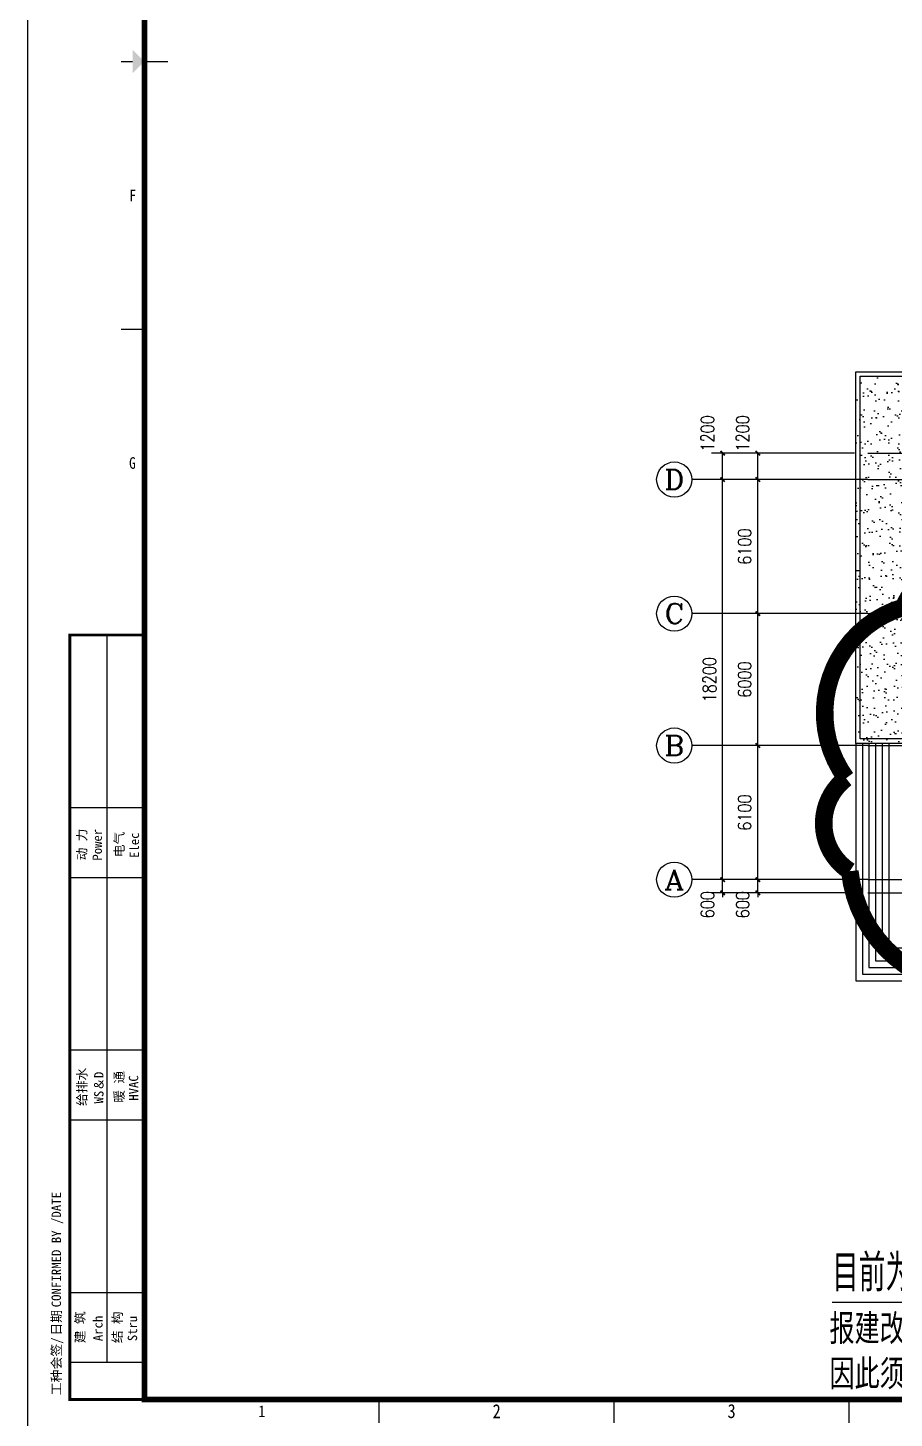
# Model space of a CAD drawing. Extents: x 122060 to 300410, y -425997 to -174060.
# Drawn here: x 122060 to 161464, y -298756 to -235507 of the extents above; entities that cross this region are included whole.
import ezdxf
from ezdxf.enums import TextEntityAlignment as Align

# ---------------------------------------------------------------- set-up
doc = ezdxf.new("R2010")
doc.units = 0
doc.header["$LTSCALE"] = 1000
doc.header["$MEASUREMENT"] = 0
doc.linetypes.add('DOTE', pattern=[2.42, 2, -0.2, 0.02, -0.2])
doc.layers.get('0').update_dxf_attribs({"linetype": 'CONTINUOUS'})
doc.layers.get('Defpoints').update_dxf_attribs({"linetype": 'CONTINUOUS'})
for name, color, linetype in [('AXIS', 3, 'CONTINUOUS'), ('AXIS_TEXT', 7, 'CONTINUOUS'), ('DIM_LEAD', 3, 'CONTINUOUS'), ('DOTE', 1, 'CONTINUOUS'), ('STAIR', 2, 'CONTINUOUS'), ('图框', 255, 'CONTINUOUS'), ('平面填充', 251, 'CONTINUOUS')]:
    doc.layers.add(name, color=color, linetype=linetype)
doc.layers.add('PUB_TEXT', color=7, linetype='CONTINUOUS', lineweight=0)
doc.styles.add('_TCH_AXIS', font='COMPLEX', dxfattribs={"bigfont": 'GBCBIG'})
doc.styles.add('_TCH_DIM', font='SIMPLEX', dxfattribs={"bigfont": 'GBCBIG'})
doc.styles.add('COMPLEX', font='COMPLEX')
doc.styles.add('dim_font', font='SIMPLEX.shx', dxfattribs={"width": 0.8})
doc.styles.add('TKZ1', font='SIMHEI.TTF', dxfattribs={"width": 0.7})
doc.styles.add('图签栏', font='SimSun.ttf')
doc.styles.add('长仿宋', font='SimSun.ttf', dxfattribs={"width": 0.7, "height": 5})
doc.dimstyles.new('DIMN200', dxfattribs={"dimscale": 2, "dimtxt": 300, "dimasz": 100, "dimexe": 250, "dimexo": 300, "dimgap": 150, "dimtad": 1, "dimdec": 0, "dimzin": 0, "dimdsep": 46, "dimtxsty": 'dim_font', "dimblk": 'ARCHTICK', "dimcen": 0.09, "dimclrt": 7, "dimazin": 2, "dimtfac": 1, "dimtdec": 0, "dimtix": 1, "dimtmove": 2, "dimatfit": 3, "dimfxl": 0, "dimtolj": 1, "dimtzin": 0, "dimarcsym": 0})

# ---------------------------------------------------------------- blocks, each defined once
blk = doc.blocks.new('图框2')
at = {"layer": '图框', "color": 0}
for p, q in [((0, 0), (0, 59400)), ((2500, 29700), (3000, 29700)), ((2000, 23960), (2500, 23960)), ((900, 17400), (2500, 17400)), ((900, 17400), (2500, 17400)), ((1700, 1800), (1700, 17400)), ((900, 13700), (2500, 13700)), ((900, 12200), (2500, 12200)), ((900, 8500), (2500, 8500)), ((900, 7000), (2500, 7000)), ((900, 3300), (2500, 3300)), ((900, 1800), (2500, 1800)), ((7538, 500), (7538, 1000)), ((12575, 500), (12575, 1000)), ((17612, 500), (17612, 1000))]:
    blk.add_line(p, q, dxfattribs=at)
at = {"layer": '图框', "color": 0, "const_width": 120}
blk.add_lwpolyline([(83100, 58400), (2500, 58400), (2500, 1000), (83100, 1000)], close=True, dxfattribs=at)
at = {"layer": '图框', "color": 0}
for points, const_width in [([(2250, 29700), (2000, 29700)], 30), ([(2500, 1000), (900, 1000), (900, 17400), (2500, 17400)], 60)]:
    blk.add_lwpolyline(points, dxfattribs=dict(at, const_width=const_width))
blk.add_solid([(2250, 29450), (2250, 29950), (2500, 29700)], dxfattribs=at)
at = {"layer": '图框', "color": 0, "style": 'TKZ1', "width": 0.85}
for s, height, p in [('F', 250, (2250, 26830)), ('G', 250, (2244, 21090)), ('2', 300, (10056, 750)), ('3', 300, (15094, 750)), ('1', 250, (5019, 750))]:
    blk.add_text(s, height=height, dxfattribs=at).set_placement(p, align=Align.MIDDLE)
at = {"layer": '图框', "color": 0, "style": '图签栏'}
for s, p in [('动 力', (1156, 12907)), ('电气', (1956, 12907)), ('给排水', (1156, 7707)), ('暖 通', (1956, 7707)), ('建 筑', (1116, 2550)), ('结 构', (1916, 2550))]:
    blk.add_text(s, height=200, rotation=90, dxfattribs=at).set_placement(p, align=Align.MIDDLE)
for s, height, p in [('Power', 200, (1588, 12561)), ('Elec', 200, (2385, 12619)), ('WS＆D', 200, (1623, 7351)), ('HVAC', 200, (2368, 7411)), ('CONFIRMED BY /DATE', 202.02, (712, 2979)), ('日期', 202, (713, 2372)), ('Arch', 200, (1602, 2253)), ('Stru', 200, (2344, 2253)), ('工种会签/', 202, (714, 1094))]:
    blk.add_text(s, height=height, rotation=90, dxfattribs=at).set_placement(p)
blk = doc.blocks.new('_ArchTick')
at = {"color": 0, "linetype": 'ByBlock', "const_width": 0.4}
blk.add_lwpolyline([(-0.5, -0.5), (0.5, 0.5)], dxfattribs=at)
blk = doc.blocks.new('*D183')
at = {"layer": 'AXIS', "color": 0, "lineweight": -2}
for p, q in [((159661, -274257), (154761, -274257)), ((155261, -274257), (155261, -274057)), ((155261, -274857), (155261, -274257)), ((159661, -274857), (154761, -274857)), ((155261, -274857), (155261, -275057))]:
    blk.add_line(p, q, dxfattribs=at)
at = {"layer": 'Defpoints', "color": 0}
for p in [(155261, -274257), (160261, -274257), (160261, -274857)]:
    blk.add_point(p, dxfattribs=at)
at = {"layer": 'AXIS', "color": 0, "lineweight": -2, "xscale": 200, "yscale": 200, "zscale": 200}
for p, rotation in [((155261, -274257), 270), ((155261, -274857), 90)]:
    blk.add_blockref('_ArchTick', p, dxfattribs=dict(at, rotation=rotation))
at = {"layer": 'AXIS', "color": 7, "insert": (154571, -275397), "char_height": 600, "attachment_point": 5, "rotation": 90, "style": 'dim_font'}
blk.add_mtext('\\A1;600', dxfattribs=at)
blk = doc.blocks.new('*D184')
at = {"layer": 'AXIS', "color": 0, "lineweight": -2}
for p, q in [((159661, -268157), (154761, -268157)), ((155261, -274257), (155261, -268157)), ((159661, -274257), (154761, -274257))]:
    blk.add_line(p, q, dxfattribs=at)
at = {"layer": 'Defpoints', "color": 0}
for p in [(155261, -268157), (160261, -268157), (160261, -274257)]:
    blk.add_point(p, dxfattribs=at)
at = {"layer": 'AXIS', "color": 0, "lineweight": -2, "xscale": 200, "yscale": 200, "zscale": 200}
for p, rotation in [((155261, -268157), 90), ((155261, -274257), 270)]:
    blk.add_blockref('_ArchTick', p, dxfattribs=dict(at, rotation=rotation))
at = {"layer": 'AXIS', "color": 7, "insert": (154661, -271207), "char_height": 600, "attachment_point": 5, "rotation": 90, "style": 'dim_font'}
blk.add_mtext('\\A1;6100', dxfattribs=at)
blk = doc.blocks.new('*D185')
at = {"layer": 'AXIS', "color": 0, "lineweight": -2}
for p, q in [((159661, -262157), (154761, -262157)), ((155261, -268157), (155261, -262157)), ((159661, -268157), (154761, -268157))]:
    blk.add_line(p, q, dxfattribs=at)
at = {"layer": 'Defpoints', "color": 0}
for p in [(155261, -262157), (160261, -262157), (160261, -268157)]:
    blk.add_point(p, dxfattribs=at)
at = {"layer": 'AXIS', "color": 0, "lineweight": -2, "xscale": 200, "yscale": 200, "zscale": 200}
for p, rotation in [((155261, -262157), 90), ((155261, -268157), 270)]:
    blk.add_blockref('_ArchTick', p, dxfattribs=dict(at, rotation=rotation))
at = {"layer": 'AXIS', "color": 7, "insert": (154661, -265157), "char_height": 600, "attachment_point": 5, "rotation": 90, "style": 'dim_font'}
blk.add_mtext('\\A1;6000', dxfattribs=at)
blk = doc.blocks.new('*D186')
at = {"layer": 'AXIS', "color": 0, "lineweight": -2}
for p, q in [((159661, -256057), (154761, -256057)), ((155261, -262157), (155261, -256057)), ((159661, -262157), (154761, -262157))]:
    blk.add_line(p, q, dxfattribs=at)
at = {"layer": 'Defpoints', "color": 0}
for p in [(155261, -256057), (160261, -256057), (160261, -262157)]:
    blk.add_point(p, dxfattribs=at)
at = {"layer": 'AXIS', "color": 0, "lineweight": -2, "xscale": 200, "yscale": 200, "zscale": 200}
for p, rotation in [((155261, -256057), 90), ((155261, -262157), 270)]:
    blk.add_blockref('_ArchTick', p, dxfattribs=dict(at, rotation=rotation))
at = {"layer": 'AXIS', "color": 7, "insert": (154661, -259107), "char_height": 600, "attachment_point": 5, "rotation": 90, "style": 'dim_font'}
blk.add_mtext('\\A1;6100', dxfattribs=at)
blk = doc.blocks.new('*D187')
at = {"layer": 'AXIS', "color": 0, "lineweight": -2}
for p, q in [((159661, -254857), (154761, -254857)), ((155261, -256057), (155261, -254857)), ((159661, -256057), (154761, -256057))]:
    blk.add_line(p, q, dxfattribs=at)
at = {"layer": 'Defpoints', "color": 0}
for p in [(155261, -254857), (160261, -254857), (160261, -256057)]:
    blk.add_point(p, dxfattribs=at)
at = {"layer": 'AXIS', "color": 0, "lineweight": -2, "xscale": 200, "yscale": 200, "zscale": 200}
for p, rotation in [((155261, -254857), 90), ((155261, -256057), 270)]:
    blk.add_blockref('_ArchTick', p, dxfattribs=dict(at, rotation=rotation))
at = {"layer": 'AXIS', "color": 7, "insert": (154571, -253957), "char_height": 600, "attachment_point": 5, "rotation": 90, "style": 'dim_font'}
blk.add_mtext('\\A1;1200', dxfattribs=at)
blk = doc.blocks.new('*D188')
at = {"layer": 'AXIS', "color": 0, "lineweight": -2}
for p, q in [((159661, -274257), (153161, -274257)), ((153661, -274257), (153661, -274057)), ((153661, -274857), (153661, -274257)), ((159661, -274857), (153161, -274857)), ((153661, -274857), (153661, -275057))]:
    blk.add_line(p, q, dxfattribs=at)
at = {"layer": 'Defpoints', "color": 0}
for p in [(153661, -274257), (160261, -274257), (160261, -274857)]:
    blk.add_point(p, dxfattribs=at)
at = {"layer": 'AXIS', "color": 0, "lineweight": -2, "xscale": 200, "yscale": 200, "zscale": 200}
for p, rotation in [((153661, -274257), 270), ((153661, -274857), 90)]:
    blk.add_blockref('_ArchTick', p, dxfattribs=dict(at, rotation=rotation))
at = {"layer": 'AXIS', "color": 7, "insert": (152971, -275397), "char_height": 600, "attachment_point": 5, "rotation": 90, "style": 'dim_font'}
blk.add_mtext('\\A1;600', dxfattribs=at)
blk = doc.blocks.new('*D189')
at = {"layer": 'AXIS', "color": 0, "lineweight": -2}
for p, q in [((159661, -256057), (153161, -256057)), ((153661, -274257), (153661, -256057)), ((159661, -274257), (153161, -274257))]:
    blk.add_line(p, q, dxfattribs=at)
at = {"layer": 'Defpoints', "color": 0}
for p in [(153661, -256057), (160261, -256057), (160261, -274257)]:
    blk.add_point(p, dxfattribs=at)
at = {"layer": 'AXIS', "color": 0, "lineweight": -2, "xscale": 200, "yscale": 200, "zscale": 200}
for p, rotation in [((153661, -256057), 90), ((153661, -274257), 270)]:
    blk.add_blockref('_ArchTick', p, dxfattribs=dict(at, rotation=rotation))
at = {"layer": 'AXIS', "color": 7, "insert": (153061, -265157), "char_height": 600, "attachment_point": 5, "rotation": 90, "style": 'dim_font'}
blk.add_mtext('\\A1;18200', dxfattribs=at)
blk = doc.blocks.new('*D190')
at = {"layer": 'AXIS', "color": 0, "lineweight": -2}
for p, q in [((159661, -254857), (153161, -254857)), ((153661, -256057), (153661, -254857)), ((159661, -256057), (153161, -256057))]:
    blk.add_line(p, q, dxfattribs=at)
at = {"layer": 'Defpoints', "color": 0}
for p in [(153661, -254857), (160261, -254857), (160261, -256057)]:
    blk.add_point(p, dxfattribs=at)
at = {"layer": 'AXIS', "color": 0, "lineweight": -2, "xscale": 200, "yscale": 200, "zscale": 200}
for p, rotation in [((153661, -254857), 90), ((153661, -256057), 270)]:
    blk.add_blockref('_ArchTick', p, dxfattribs=dict(at, rotation=rotation))
at = {"layer": 'AXIS', "color": 7, "insert": (152971, -253957), "char_height": 600, "attachment_point": 5, "rotation": 90, "style": 'dim_font'}
blk.add_mtext('\\A1;1200', dxfattribs=at)
blk = doc.blocks.new('_AXISO')
blk.add_circle((0, 0), 0.5)
at = {"layer": 'AXIS_TEXT', "style": 'COMPLEX', "width": 1.041667}
blk.add_attdef('A', text='', height=0.56, dxfattribs=at).set_placement((-0.25, -0.28), (0.25, -0.28), align=Align.FIT)

msp = doc.modelspace()

# ---------------------------------------------------------------- hatches: boundary and pattern name
at = {"layer": '平面填充'}
h = msp.add_hatch(dxfattribs=at)
h.set_pattern_fill('粉刷', color=94, scale=200, style=0)
h.set_pattern_definition([(37.5, (-293122.33, -200), (-25.19734, 770.7295), [0, -608, 0, -680, 0, -650]), (7.5, (-293122.3, -200), (707.9107, 1128.8584), [0, -328, 0, -548, 0, -210]), (327.5, (-293614.3, -200), (1245.65674, 2.2636), [0, -200, 0, -720, 0, -940]), (317.5, (-293614.3, -200), (1202.4506, 351.0702), [0, -100, 0, -472, 0, -540])])
h.paths.add_polyline_path([(159715.6, -268056.9), (159715.6, -251356.9), (180215.6, -251356.9), (180215.6, -254556.9), (163015.6, -254556.9), (163015.6, -268056.9)])

# ---------------------------------------------------------------- linework, layer by layer
at = {"layer": 'AXIS'}
for p, q in [((160260.5, -256056.9), (152260.5, -256056.9)), ((160260.5, -262156.9), (152260.5, -262156.9)), ((160260.5, -268156.9), (152260.5, -268156.9)), ((160260.5, -274256.9), (152260.5, -274256.9))]:
    msp.add_line(p, q, dxfattribs=at)
at = {"layer": 'DIM_LEAD'}
msp.add_line((180684.2, -293490), (158636.4, -293490), dxfattribs=at)
at = {"layer": 'DOTE', "linetype": 'DOTE'}
for p, q in [((160260.5, -254856.9), (261267.3, -254856.9)), ((160260.5, -256056.9), (261267.3, -256056.9)), ((160260.5, -262156.9), (261267.3, -262156.9)), ((160260.5, -268156.9), (260967.3, -268156.9)), ((160260.5, -274256.9), (260967.3, -274256.9)), ((160260.5, -274856.9), (260967.3, -274856.9))]:
    msp.add_line(p, q, dxfattribs=at)
at = {"layer": 'STAIR', "color": 3}
msp.add_lwpolyline([(163415.6, -268056.9), (159715.6, -268056.9), (159715.6, -251156.9), (180415.6, -251156.9), (180415.6, -254756.9)], dxfattribs=at)
msp.add_lwpolyline([(159915.6, -267856.9), (159915.6, -251356.9), (180215.6, -251356.9), (180215.6, -254556.9), (163215.6, -254556.9), (163215.6, -267856.9)], close=True, dxfattribs=at)
at = {"layer": 'STAIR'}
for points in [[(159715.6, -268056.9), (159715.6, -278856.9), (171915.6, -278856.9)], [(160015.6, -268056.9), (160015.6, -278556.9), (171915.6, -278556.9)], [(160315.6, -268056.9), (160315.6, -278256.9), (171915.6, -278256.9)], [(160615.6, -268056.9), (160615.6, -277956.9), (171915.6, -277956.9)], [(160915.6, -268056.9), (160915.6, -277656.9), (171915.6, -277656.9)], [(161215.6, -268056.9), (161215.6, -277356.9), (171915.6, -277356.9)]]:
    msp.add_lwpolyline(points, dxfattribs=at)
at = {"layer": '平面填充', "color": 5, "const_width": 800}
msp.add_lwpolyline([(204999.4, -264145.6, 0.5205671), (204406.7, -261692.8, 0.5205671), (202543.9, -261016.2, 0.5205671), (197040.1, -260847, 0.5205671), (190435.5, -260931.6, 0.5205671), (184847, -260931.6, 0.5205671), (176125.6, -260762.4, 0.5205671), (171976.5, -260847, 0.5205671), (165626, -260847, 0.5205671), (161900.3, -261862, 0.5205671), (159275.4, -269643.3, 0.5205671), (159444.8, -273872.3, 0.5205671), (167912.2, -278608.8, 0.5205671), (176125.6, -279962.1, 0.5205671), (186879.2, -279962.1, 0.5205671), (199749.6, -278270.5, 0.5205671)], format="xyb", close=True, dxfattribs=at)

# ---------------------------------------------------------------- block references
at = {"layer": 'AXIS'}
ref = msp.add_blockref('_AXISO', (151460.5, -256056.9), dxfattribs=dict(at, xscale=1600, yscale=1600, zscale=1600))
ref.add_attrib('A', 'D', dxfattribs={"layer": 'AXIS_TEXT', "height": 905.1, "style": '_TCH_AXIS', "width": 1.235294}).set_placement((151008, -256509.5), (151913.1, -256509.5), align=Align.FIT)
ref = msp.add_blockref('_AXISO', (151460.5, -262156.9), dxfattribs=dict(at, xscale=1600, yscale=1600, zscale=1600))
ref.add_attrib('A', 'C', dxfattribs={"layer": 'AXIS_TEXT', "height": 905.1, "style": '_TCH_AXIS', "width": 1.4}).set_placement((151008, -262609.5), (151913.1, -262609.5), align=Align.FIT)
ref = msp.add_blockref('_AXISO', (151460.5, -268156.9), dxfattribs=dict(at, xscale=1600, yscale=1600, zscale=1600))
ref.add_attrib('A', 'B', dxfattribs={"layer": 'AXIS_TEXT', "height": 905.1, "style": '_TCH_AXIS', "width": 1.235294}).set_placement((151008, -268609.5), (151913.1, -268609.5), align=Align.FIT)
ref = msp.add_blockref('_AXISO', (151460.5, -274256.9), dxfattribs=dict(at, xscale=1600, yscale=1600, zscale=1600))
ref.add_attrib('A', 'A', dxfattribs={"layer": 'AXIS_TEXT', "height": 905.1, "style": '_TCH_AXIS', "width": 1.166667}).set_placement((151008, -274709.5), (151913.1, -274709.5), align=Align.FIT)
at = {"layer": '图框', "color": 0, "linetype": 'ByBlock', "xscale": 2.120689655188471, "yscale": 2.120689654489979, "zscale": 2.120689654490778}
msp.add_blockref('图框2', (122059.6, -300028.5), dxfattribs=at)

# ---------------------------------------------------------------- texts
at = {"layer": 'PUB_TEXT', "style": '_TCH_DIM'}
msp.add_text('目前为商业，报建时为小户型房型', height=1687.943, dxfattribs=at).set_placement((158636.4, -292990))
at = {"layer": 'PUB_TEXT', "color": 1, "style": '长仿宋', "width": 0.7}
for s, p in [('报建改为小户型后，层高将不能作为4500，如果作为4500，面积将计算1.5倍。', (158519.4, -295247.3)), ('因此须降低到3600以下，将来作为商业层高会比较低.', (158519.4, -297308))]:
    msp.add_text(s, height=1196.203, dxfattribs=at).set_placement(p)

# ---------------------------------------------------------------- dimensions: what is measured, and where the dimension line sits
at = {"layer": 'AXIS'}
for base, p1, p2, picture, middle in [((153660.5, -254856.9), (160260.5, -256056.9), (160260.5, -254856.9), '*D190', (152970.5, -253956.9)), ((155260.5, -254856.9), (160260.5, -256056.9), (160260.5, -254856.9), '*D187', (154570.5, -253956.9)), ((153660.5, -274256.9), (160260.5, -274856.9), (160260.5, -274256.9), '*D188', (152970.5, -275396.9)), ((155260.5, -274256.9), (160260.5, -274856.9), (160260.5, -274256.9), '*D183', (154570.5, -275396.9))]:
    dim = msp.add_linear_dim(base=base, p1=p1, p2=p2, angle=90, dimstyle='DIMN200', dxfattribs=at)
    dim.commit()
    dim.dimension.update_dxf_attribs({"geometry": picture, "text_midpoint": middle, "dimtype": 129})
for p1, p2, distance, picture, middle in [((160260.5, -274256.9), (160260.5, -256056.9), 6600, '*D189', (153060.5, -265156.9)), ((160260.5, -262156.9), (160260.5, -256056.9), 5000, '*D186', (154660.5, -259106.9)), ((160260.5, -268156.9), (160260.5, -262156.9), 5000, '*D185', (154660.5, -265156.9)), ((160260.5, -274256.9), (160260.5, -268156.9), 5000, '*D184', (154660.5, -271206.9))]:
    dim = msp.add_aligned_dim(p1=p1, p2=p2, distance=distance, dimstyle='DIMN200', dxfattribs=at)
    dim.commit()
    dim.dimension.update_dxf_attribs({"geometry": picture, "text_midpoint": middle})

doc.saveas('drawing.dxf')
